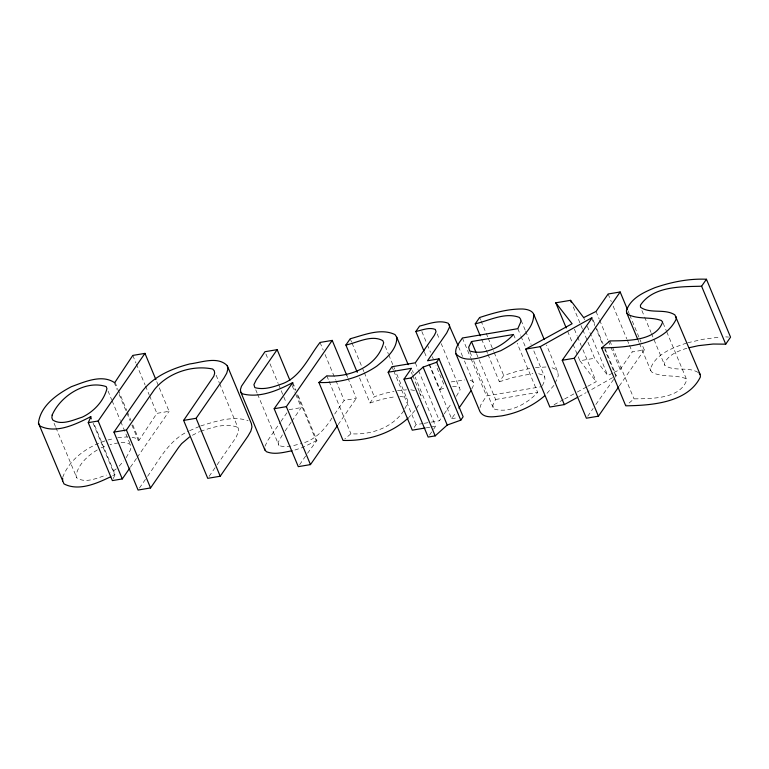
<?xml version="1.0" encoding="UTF-8"?>
<svg xmlns="http://www.w3.org/2000/svg" width="769" height="769" viewBox="0 0 769 769"><rect width="100%" height="100%" fill="white"/><g stroke="black" fill="none" stroke-linecap="round" stroke-linejoin="round"><path stroke-width="0.58" stroke-dasharray="3.85 2.88" d="M666.742 331.814L686.765 379.915C680.123 399.294 650.862 398.611 634.012 398.871L626.668 405.052M480 407.628L480.846 404.811L486.508 395.939L541.934 386.615M264.921 446.337L268.006 440.089L280.243 422.412M62.693 477.366C69.7 458.478 88.243 446.078 106.872 440.329M113.283 478.568L115.1 474.492L93.712 423.113M471.782 388.941L473.694 384.942L473.569 382.799L464.466 360.93M476.482 353.577L495.592 399.486L492.794 405.167L493.66 408.848C509.241 413.953 527.14 403.763 537.666 392.411L517.181 343.224M404.84 408.695L407.541 403.437L407.791 400.707L395.122 370.168M126.212 457.69L130.643 449.481L131.076 446.606L130.317 444.54C124.328 440.579 116.475 443.415 109.967 444.511M542.462 385.673L544.971 379.723L544.779 377.214L533.407 349.885M555.151 383.318L558.275 375.849L557.881 372.311L546.509 344.983M132.085 437.234L135.431 438.099L138.237 440.31L139.122 440.166L156.895 413.357L169.084 411.309L156.347 380.703M416.452 408.579L419.576 403.302M130.422 467.168L136.526 458.353M137.209 457.372L169.084 411.309M139.429 488.084L146.908 477.28M147.59 476.29C159.279 459.756 169.151 439.897 188.626 431.169M209.081 476.396L216.445 465.764M217.118 464.793L235.862 437.705L238.794 431.13L238.409 428.746L219.761 383.933M280.925 421.431L287.048 412.588M282.396 434.87L278.042 442.579L278.955 445.549C286.366 448.058 294.316 445.347 301.602 443.473M285.097 430.967L291.163 422.2M291.836 421.229L301.275 407.599L295.354 393.382M299.602 464.736L306.879 454.229M307.542 453.277L316.915 440.483L297.795 394.574M331.987 417.952C325.076 429.073 315.703 439.445 302.726 443.155M334.688 414.049L344.147 400.389L356.335 398.332L348.146 378.656M338.12 424.642L356.335 398.332M359.536 377.819L370.004 402.966L374.33 396.698L384.711 393.344L394.026 391.354M429.487 364.285L439.955 389.431L443.703 384.019L435.965 365.438M414.174 427.42L416.077 424.68L423.085 423.498M429.496 435.091L432.899 430.179M433.581 429.189L435.619 426.247L415.145 377.05M431.255 422.123L439.426 420.749L443.502 414.866M444.174 413.885L451.643 403.091M456.402 396.227L460.15 389.7L441.262 343.666M428.862 364.045L451.614 418.701L455.594 412.953M487.979 354.442L499.36 381.77L503.724 375.474L517.575 371.11L531.946 368.053M587.727 416.25L593.13 408.445M595.831 404.542L616.286 375.733L604.915 348.405M613.97 372.475L620.15 369.399L632.233 351.942L644.278 349.914L641.548 343.358M619.324 385.971L644.278 349.914M414.972 410.463L409.06 417.163M553.94 385.384L546.25 394.218M403.763 410.79C392.257 427.852 370.812 435.1 350.933 433.783L344.791 438.945M119.205 466.129L123.646 460.977M116.234 468.879L110.746 472.82M192.365 435.273L199.623 431.62M612.624 377.637L586.958 392.171M316.915 440.483L302.313 447.606L294.162 450.278M97.298 449.942C87.724 455.69 78.102 464.438 75.996 475.751L76.813 477.885C85.57 483.73 97.336 477.924 106.372 475.088M112.668 475.636L115.1 474.492M578.73 396.689L585.93 392.738M554.074 404.725L563.562 399.534M564.609 398.967L576.202 392.623M577.259 392.046L586.737 386.855M587.795 386.278L596.225 381.664L581.662 346.684M582.815 329.843L594.648 358.258L607.789 375.541L612.941 372.984M189.607 430.707L199.68 426.324M101.085 447.894L106.968 445.501M200.574 431.265C211.965 427.545 224.981 422.96 236.804 426.978L238.409 428.746M200.738 425.93C215.695 421.345 232.642 415.5 248.089 420.614M686.919 348.203C678.45 350.972 668.597 354.442 664.56 363.141L664.647 365.188C674.009 372.042 688.005 366.313 698.041 372.388M686.573 343.07C672.808 347.819 655.947 353.682 650.516 368.62L650.814 370.735L652.122 372.417C662.455 377.579 674.749 374.532 685.371 378.406L686.765 379.915M499.36 381.77L513.769 377.262L532.879 373.59M107.92 440.003L114.437 438.407M370.004 402.966L381.751 399.322L395.554 396.593M439.955 389.431L445.145 388.028M687.726 342.763L703.154 339.264L719.553 337.139M451.22 381.914L464.822 379.953M289.086 409.646L301.275 407.599M573.059 344.349L579.893 360.748L594.648 358.258M616.286 375.733L615.7 375.83L604.78 349.597M495.592 399.486L537.666 392.411M424.248 423.306L430.092 422.316M451.614 418.701L457.372 417.73M426.286 427.814L429.784 427.228M430.957 427.026L435.619 426.247M535.455 367.611L546.826 366.948M397.486 390.71L406.474 389.835M117.734 437.705L127.375 436.888M452.557 386.653L456.546 386.384L459.468 387.393M399.784 396.371L404.975 397.15L406.955 398.592M725.725 336.889L728.618 337.062M538.627 373.715L543.452 375.339L544.779 377.214M410.781 389.796L414.731 390.508M470.195 380.213L472.397 381.222L473.569 382.799M579.893 360.748L596.225 381.664M419.134 392.517L420.922 395.266L421.066 398.861M663.099 323.067L666.29 330.718M641.894 310.532L644.172 316.001M644.624 317.097L650.997 332.4M651.449 333.496L664.647 365.188M627.898 310.561L629.263 313.848M629.715 314.934L641.086 342.263M638.078 340.129L638.981 342.311M639.443 343.407L650.814 370.735M608.116 294.008L611.307 301.659M613.124 306.033L626.773 338.821M627.225 339.917L629.052 344.291M629.503 345.387L632.233 351.942M609.894 340.927L634.012 398.871M596.033 311.464L599.214 319.116M599.676 320.212L607.866 339.888M608.317 340.984L620.15 369.399M593.082 319.981L594.898 324.355M596.725 328.728L603.088 344.031M591.582 317.895L594.764 325.547M595.225 326.642L602.502 344.127M583.671 317.607L584.584 319.789M587.314 326.354L607.789 375.541M573.261 306.889L582.364 328.748M574.385 329.199L577.115 335.755M577.567 336.851L581.21 345.589M567.599 331.228L572.607 343.253M521.122 320.365L525.217 330.209M525.669 331.304L531.129 344.416M517.816 328.68L520.546 335.236M521.007 336.332L525.554 347.261M513.548 334.477L515.365 338.85M479.606 317.53L480.51 319.721M480.971 320.817L487.796 337.207M488.248 338.302L493.708 351.423M494.169 352.519L503.724 375.474M481.615 339.139L485.71 348.982M486.162 350.068L487.527 353.356M469.994 352L471.82 356.374M473.637 360.748L493.66 408.848M462.39 338.004L470.58 357.681M471.032 358.767L486.508 395.939M458.545 346.723L462.64 356.556M437.167 333.823L439.445 339.292M421.854 331.554L426.862 343.57M427.314 344.666L430.505 352.317M432.322 356.691L433.235 358.883M424.488 352.26L426.757 357.729M415.308 362.814L418.038 369.37M418.49 370.466L439.426 420.749M412.415 370.495L413.328 372.677M411.367 372.311L412.28 374.493M412.732 375.589L420.922 395.266M385.115 346.117L388.297 353.769M388.749 354.865L394.67 369.072M391.959 366.736L393.324 370.014M393.786 371.11L416.077 424.68M350.212 338.764L351.577 342.042M352.039 343.137L362.045 367.188M362.497 368.284L363.862 371.562M364.323 372.648L374.33 396.698M346.781 375.378L347.694 377.569M320.029 342.445L323.22 350.097M325.037 354.471L335.505 379.617M335.957 380.713L344.147 400.389M326.815 375.849L328.642 380.222M329.094 381.318L350.933 433.783M292.797 382.549L295.978 390.2M292.057 382.674L295.248 390.325M297.065 394.699L316.174 440.608M292.172 385.73L294.902 392.286M265.882 353.894L268.15 359.363M269.977 363.727L278.167 383.404M278.618 384.5L286.356 403.081M255.75 389.796L257.115 393.084M257.567 394.17L278.955 445.549M216.118 375.185L219.3 382.837M132.787 355.422L135.969 363.074M136.421 364.17L145.072 384.933M145.524 386.028L149.167 394.776M149.619 395.872L156.895 413.357M115.004 382.231L117.734 388.787M118.195 389.883L126.837 410.656M127.289 411.742L130.932 420.489M132.749 424.863L139.122 440.166M114.129 382.376L117.311 390.027M119.128 394.401L126.414 411.896M126.866 412.982L130.048 420.633M131.874 425.007L138.237 440.31M108.025 390.979L111.659 399.726M112.12 400.822L120.31 420.499M120.762 421.585L129.865 443.453M93.126 423.219L114.514 474.598M54.061 423.229L55.426 426.507M55.887 427.602L76.813 477.885M552.046 367.803A38.181 14.736 -22.6 0 1 557.881 372.311"/><path stroke-width="1.15" d="M110.832 476.674C97.057 483.345 78.64 491.622 63.971 483.884L38.45 423.094C40.401 405.83 57.137 394.141 71.459 386.644C84.388 381.982 101.373 374.128 114.129 382.376L115.004 382.231L132.787 355.422L144.966 353.375L155.886 379.607M62.568 481.038L62.664 478.28M129.74 468.148L122.281 478.933L112.37 480.596L88.252 422.662L90.982 416.558C76.073 424.113 56.175 434.206 39.853 425.949L38.45 423.094M471.474 341.551L468.677 347.232L469.542 350.904C485.124 356.018 503.022 345.819 513.548 334.477L471.474 341.551L476.03 352.481M88.252 422.662L98.163 420.999L144.966 353.375M113.956 432.111L141.832 391.825C153.194 376.454 171.775 368.611 189.751 363.939C201.545 362.487 217.617 355.941 227.278 365.679L251.396 423.613L251.972 426.987L250.838 431.149L247.993 436.119L220.222 476.232L207.745 478.337L183.628 420.393L213.83 376.176L214.676 373.196L214.301 370.812L212.686 369.043C192.221 364.689 167.748 372.917 154.492 389.47L126.433 430.015L113.956 432.111L138.074 490.045L150.551 487.95L178.61 447.414L181.628 443.646L189.462 437.003M183.628 420.393L196.105 418.298L223.875 378.185L226.73 373.215L227.864 369.043L227.278 365.679M289.894 380.271L277.157 349.655L256.26 379.848L253.924 384.644L254.837 387.614C264.43 390.344 274.639 386.538 283.684 383.26C301.256 375.81 308.955 356.556 320.029 342.445L332.218 340.398L346.781 375.378M337.447 425.622L310.474 464.601L298.285 466.648L274.168 408.714L292.797 382.549C277.83 390.508 259.528 398.352 242.379 393.815L240.745 392.036L240.447 389.499L241.495 386.201L264.969 351.712L277.157 349.655M274.168 408.714L286.356 406.657L332.218 340.398M357.258 372.35L345.887 345.021L350.212 338.764C364.285 334.938 380.876 327.796 395.016 334.582L396.804 337.331L408.185 364.66M424.027 351.173L415.837 331.497L419.586 326.085C428.708 323.884 439.109 319.587 448.279 323.278L458.093 345.627M425.122 428.006L412.28 430.169L388.162 372.234L391.959 366.736L415.308 362.814L434.322 335.342L436.033 331.766L435.35 329.449C429.025 326.95 422.143 330.189 415.837 331.497M449.452 324.854L449.577 326.998L446.712 332.996L427.497 360.767L439.022 358.825L463.14 416.76L460.785 420.172L447.222 425.046L435.187 435.879L428.141 437.061L404.023 379.127L411.511 368.303L388.162 372.234M404.023 379.127L411.069 377.935L423.104 367.111L436.667 362.228L439.022 358.825M480.25 335.861L475.242 323.836L479.606 317.53C493.515 312.964 507.944 308.773 522.709 309.003A38.181 14.736 -22.6 0 1 533.763 314.377L544.231 339.523M458.901 408.166L470.83 390.931M618.651 386.942L598.417 416.183L586.372 418.201L562.254 360.267L592.168 317.799L591.582 317.895L540.203 346.665L525.746 349.097L549.864 407.032L564.321 404.6L577.702 397.256M562.254 360.267L574.299 358.239L620.16 291.98L627.437 309.474M626.697 312.8L628.004 314.483C638.337 319.635 650.632 316.597 661.263 320.471L662.647 321.971C656.015 341.359 626.745 340.677 609.894 340.927L601.637 347.886L625.755 405.821C650.92 405.465 687.803 402.975 700.405 376.916L700.223 374.628L674.894 314.877C664.647 308.273 650.228 314.194 640.529 307.254L640.442 305.197C653.131 285.933 681.074 286.779 701.597 286.222L706.432 279.243C688.986 278.455 671.404 282.002 654.948 287.664C643.72 292.335 630.551 298.237 626.399 310.686L626.697 312.8L637.616 339.033M689.197 347.703L698.329 345.685L713.094 344.031L725.715 344.166L730.55 337.178L706.432 279.243M408.32 417.894C390.931 433.976 366.419 441.233 343.032 440.416L318.914 382.481L326.815 375.849C349.684 377.598 377.358 366.611 383.673 342.763L382.837 340.657C371.417 334.38 357.441 342.666 345.887 345.021M544.548 395.91C532.436 406.378 517.354 413.155 501.619 415.894C494.611 416.577 484.335 419.018 479.991 411.675L455.873 353.74C454.614 347.684 459.381 342.714 462.39 338.004L517.816 328.68L520.853 321.778L520.671 319.279L519.335 317.405C504.964 311.935 489.238 320.606 475.242 323.836M525.746 349.097L572.107 323.73L555.776 302.803L570.531 300.323L583.671 317.607L596.033 311.464L608.116 294.008L620.16 291.98M292.057 450.74C283.79 452.326 274.668 454.998 266.497 451.749L264.863 449.971L240.745 392.036M601.637 347.886C626.812 347.53 663.685 345.041 676.287 318.972L676.105 316.693M318.914 382.481C339.244 383.337 359.969 377.637 376.791 366.14C385.615 358.912 397.064 349.77 396.804 337.331M455.873 353.74C466.946 365.602 487.882 354.874 500.648 350.77C514.605 343.253 533.571 332.064 533.763 314.377M699.011 372.811L700.223 374.628M701.597 286.222L725.715 344.166M570.531 300.323L571.434 302.515M555.776 302.803L566.234 327.95M574.299 358.239L598.417 416.183M540.203 346.665L564.321 404.6M436.667 362.228L460.785 420.172M423.104 367.111L447.222 425.046M411.069 377.935L435.187 435.879M286.356 406.657L310.474 464.601M196.105 418.298L220.222 476.232M126.433 430.015L150.551 487.95M98.163 420.999L122.281 478.933M90.396 416.654L91.309 418.845M264.661 448.279L264.863 449.971M52.157 415.039L51.879 417.807L52.696 419.951C61.462 425.795 73.218 419.989 82.254 417.154C93.847 411.694 103.719 401.091 106.958 388.672L106.199 386.605C85.522 379.655 60.463 396.016 52.157 415.039"/></g></svg>
